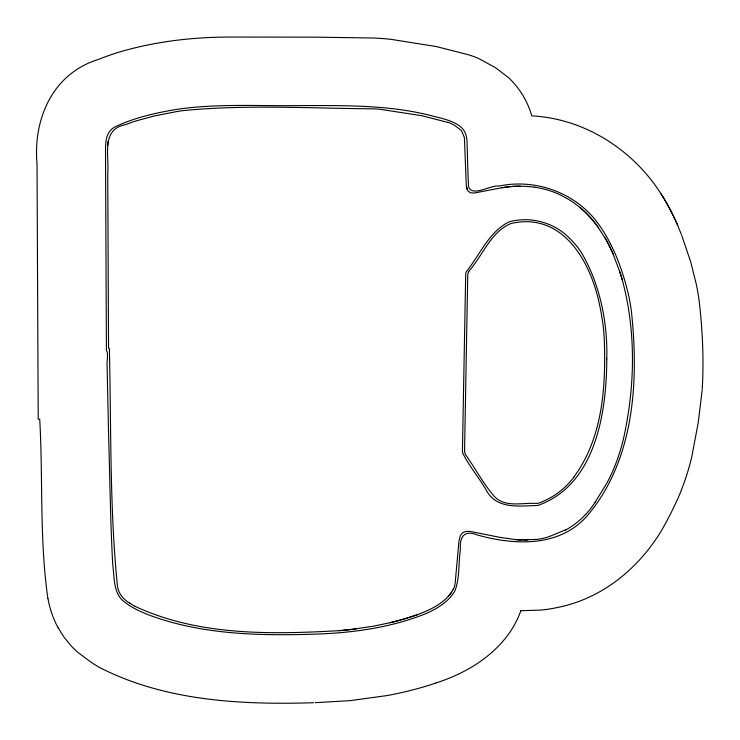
<?xml version="1.0" encoding="UTF-8"?>
<svg xmlns="http://www.w3.org/2000/svg" width="740" height="740" viewBox="0 0 740 740"><rect width="100%" height="100%" fill="white"/><g stroke="black" fill="none" stroke-linecap="round" stroke-linejoin="round"><path stroke-width="1.11" d="M702.205 389.444C703.962 360.602 702.593 331.585 699.411 302.891A262.783 262.783 0 0 0 696.396 284.632L690.707 261.858L681.744 235.45M702.13 390.406L698.209 422.799L691.604 457.681A258.334 258.334 0 0 1 677.785 498.797L670.903 513.19A196.664 196.664 0 0 1 668.812 517.084C646.973 561.383 607.096 597.522 557.886 607.41A143.088 143.088 0 0 1 540.635 610.093L520.812 610.694M448.181 122.488L421.606 115.681L379.74 109.233A176.546 176.546 0 0 0 374.431 108.826C310.846 108.41 246.91 104.377 183.501 110.575A225.941 225.941 0 0 0 177.979 111.342L154.179 115.995L134.93 121.249A207.847 207.847 0 0 0 125.689 124.625C100.742 128.982 109.326 155.909 107.735 173.428L108.549 348.29L109.354 348.29C111.278 427.461 109.529 507.113 117.419 585.96C118.4 593.424 123.349 599.668 129.888 603.165M626.04 426.092C635.438 376.882 635.04 325.082 621.397 276.779A259.361 259.361 0 0 0 619.574 271.256L613.044 253.931A144.356 144.356 0 0 0 606.18 239.797L596.81 225.349M625.874 427.017C622.775 444.786 617.354 462.195 609.344 478.364A135.189 135.189 0 0 1 606.19 484.274L595.08 502.266M453.528 588.799C446.285 602.323 431.429 609.538 417.582 614.561M468.661 271.682L468.79 271.46A13.246 13.246 0 0 1 469.188 270.886L469.271 270.766M469.438 270.544C482.859 255.133 490.657 232.323 510.35 223.767A27.103 27.103 0 0 1 512.598 223.156L513.079 223.054A43.41 43.41 0 0 1 515.012 222.712C565.61 213.86 592.231 265.604 600.094 307.433A126.854 126.854 0 0 1 600.871 311.013L602.943 323.917A212.38 212.38 0 0 1 604.265 339.031C605.977 386.206 602.998 437.303 574.064 476.754M565.369 529.942L548.479 536.87A74.786 74.786 0 0 1 536.796 539.469M435.61 683.094C460.863 675.01 485.07 661.764 502.627 641.543A94.119 94.119 0 0 0 520.858 610.713M390.184 622.692L395.761 621.285A262.691 262.691 0 0 0 417.582 614.57A264.92 264.92 0 0 1 390.184 622.673L373.302 626.234L350.529 629.546A391.146 391.146 0 0 1 339.124 630.656C270.627 634.532 198.209 635.91 134.763 606.19M534.326 187.137L525.899 186.304L514.615 186.314A123.913 123.913 0 0 0 501.6 187.784L474.016 193.066L470.446 192.761L467.902 190.929L466.283 185.518L464.415 137.566L461.399 130.573L455.118 125.772A33.531 33.531 0 0 0 448.227 122.368M536.787 539.432L518.981 539.867A122.072 122.072 0 0 1 515.262 539.553L499.167 537.212L470.501 531.477L465.978 531.376L462.704 532.634L460.363 535.547L459.022 540.57L455.193 582.722A20.674 20.674 0 0 1 453.222 589.558M315.397 702.686L350.094 700.632L386.881 695.582A356.375 356.375 0 0 0 435.62 683.14M313.649 702.732C241.379 704.933 165.612 701.159 100.029 667.73A146.566 146.566 0 0 1 90.687 661.939L77.765 652.282A91.261 91.261 0 0 1 71.179 645.909L64.278 637.519L58.257 628.02M662.864 196.858C635.272 151.117 585.636 118.65 531.792 115.875A84.961 84.961 0 0 0 508.463 77.543L495.347 67.59L478.651 58.506A90.409 90.409 0 0 0 467.625 54.547L436.202 46.537L391.312 39.386A239.233 239.233 0 0 0 373.395 38.027L315.823 37.148L234.413 37.056C195.073 36.76 155.529 41.163 117.79 52.522A269.702 269.702 0 0 0 98.587 59.376C52.54 73.427 33.013 119.066 37.028 163.975L38.212 419.182L39.719 419.182C43.105 478.873 39.386 539.201 47.878 598.54M662.883 196.84A212.241 212.241 0 0 1 677.757 225.571L681.374 234.478M468.716 271.719A6.706 6.706 0 0 0 467.745 274.697L464.563 450.447A3.755 3.755 0 0 0 464.572 450.762L464.591 450.975M464.581 450.799L464.776 452.325A9.583 9.583 0 0 0 464.887 452.806L465.016 453.278A7.696 7.696 0 0 0 465.238 453.916L465.386 454.268A4.912 4.912 0 0 0 465.7 454.897C475.293 468.401 483.063 483.312 493.83 495.911C504.615 508.019 521.959 502.571 536.01 503.413A20.156 20.156 0 0 0 536.685 503.385L537.601 503.293A12.358 12.358 0 0 0 539.377 502.923L539.59 502.858A6.392 6.392 0 0 0 539.95 502.728L540.2 502.636A80.817 80.817 0 0 0 542.327 501.757L547.027 499.565A76.396 76.396 0 0 0 574.138 476.81M107.744 145.53A27.482 27.482 0 0 1 107.938 141.497M501.6 187.794A120.241 120.241 0 0 1 520.257 186.092M534.326 187.155A90.474 90.474 0 0 1 560.522 194.972L569.254 199.772A94.507 94.507 0 0 1 580.021 207.561M598.447 227.698A107.004 107.004 0 0 0 580.049 207.533A106.403 106.403 0 0 1 596.764 225.376M619.574 271.256A253.034 253.034 0 0 1 622.534 280.46M595.062 502.257A81.067 81.067 0 0 1 565.462 530.099M134.763 606.199A77.811 77.811 0 0 1 129.898 603.155M356.245 628.87A385.3 385.3 0 0 1 339.124 630.656M451.567 592.333A34.854 34.854 0 0 1 448.431 596.116M521.959 540.024A117.216 117.216 0 0 1 515.262 539.553M527.925 540.089A96.228 96.228 0 0 1 523.457 540.071M604.756 237.3A143.588 143.588 0 0 1 613.044 253.931M467.088 189.57A12.108 12.108 0 0 1 466.404 186.517M58.201 628.047A97.458 97.458 0 0 1 47.961 598.521M660.727 193.427A211.168 211.168 0 0 1 677.757 225.571M105.524 156.269L106.412 350.436C108.826 353.664 106.44 361.62 107.161 366.568C107.568 390.406 108.179 414.252 108.669 438.099C109.992 480.214 110.371 522.394 112.739 564.463C114.58 577.357 112.887 594.646 125.578 602.767C133.644 608.835 143.005 612.85 152.431 616.281C204.055 634.624 259.315 635.836 313.473 634.189C351.981 633.061 390.961 627.825 426.851 613.229C437.766 608.271 448.838 601.472 454.934 590.807C459.919 577.801 458.338 563.214 460.382 549.58C459.457 536.519 464.322 529.59 477.707 535.094C514.393 545.288 558.783 547.452 586.672 516.446C634.754 460.289 639.018 380.693 631.285 310.356A186.471 186.471 0 0 0 628.121 293.151C622.072 268.417 613.035 244.034 597.957 223.323C575.665 192.807 535.843 178.34 499.028 186.045C491.101 184.63 471.528 197.756 468.522 186.397C467.754 171.56 467.569 156.695 467.023 141.849C466.875 136.549 465.358 130.924 461.233 127.308C452.353 119.871 440.55 118.28 429.755 115.274C387.501 104.784 343.822 105.543 300.607 105.58C259.083 106.227 217.209 103.276 175.972 109.492C154.91 113.091 133.727 117.79 114.413 127.197C104.081 133.228 105.7 146.058 105.524 156.269M606.782 358.863C606.615 412.587 595.728 484.811 538.054 505.392A15.522 15.522 0 0 1 536.223 505.54C517.898 506.003 495.855 509.333 485.893 489.464C478.595 477.152 469.105 465.978 462.778 453.195A13.496 13.496 0 0 1 462.435 450.743L465.7 273.745A10.166 10.166 0 0 1 466.237 271.793C479.751 255.124 488.668 232.258 508.537 222.12A32.431 32.431 0 0 1 514.79 220.576C534.437 217.255 555.24 223.693 569.245 237.956A90.012 90.012 0 0 1 581.048 251.97C599.937 283.947 607.688 321.9 606.782 358.863"/></g></svg>
